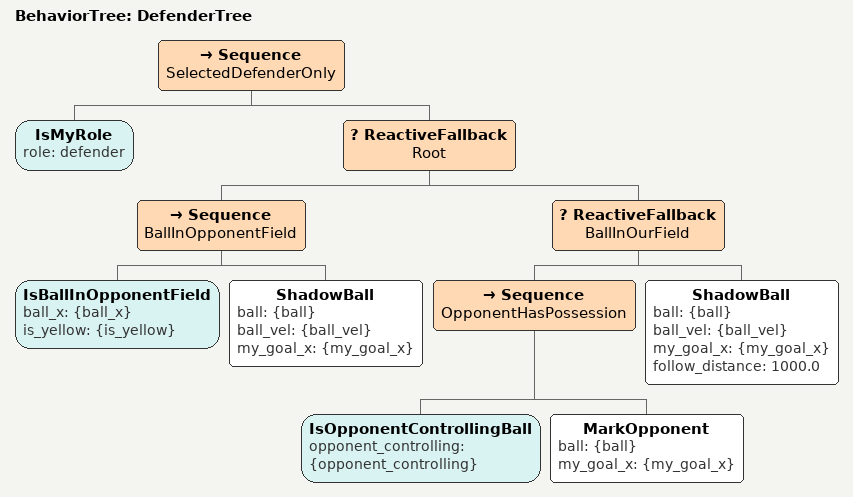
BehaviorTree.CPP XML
<root main_tree_to_execute="DefenderTree" BTCPP_format="4">
  <BehaviorTree ID="DefenderTree">

    <Sequence name="SelectedDefenderOnly">
      <IsMyRole role="defender"/>

      <ReactiveFallback name="Root">

        <!-- Estágio 1: Bola no campo adversário                          -->
        <!-- Zagueiro acompanha bola prevista a distância fixa,           -->
        <!-- nunca cruza o meio-campo e nunca entra na pequena área       -->
        <Sequence name="BallInOpponentField">
          <IsBallInOpponentField ball_x="{ball_x}" is_yellow="{is_yellow}"/>
          <ShadowBall
            ball="{ball}"
            ball_vel="{ball_vel}"
            my_goal_x="{my_goal_x}"/>
        </Sequence>

        <!-- Estágio 2: Bola no nosso campo                               -->
        <ReactiveFallback name="BallInOurField">

          <!-- 2.1: Oponente com posse de bola                            -->
          <!-- Marca o oponente: posiciona entre bola e gol a dist. fixa  -->
          <!-- Nunca avança sobre o oponente, nunca entra na pequena área  -->
          <Sequence name="OpponentHasPossession">
            <IsOpponentControllingBall opponent_controlling="{opponent_controlling}"/>
            <MarkOpponent ball="{ball}" my_goal_x="{my_goal_x}"/>
          </Sequence>

          <!-- 2.2: Oponente sem posse de bola                            -->
          <!-- Em vez de brigar pela bola, o zagueiro faz ShadowBall      -->
          <!-- na nossa zaga para cobrir o goleiro                        -->
          <ShadowBall
            ball="{ball}"
            ball_vel="{ball_vel}"
            my_goal_x="{my_goal_x}"
            follow_distance="1000.0"/>

        </ReactiveFallback>

      </ReactiveFallback>

    </Sequence>

  </BehaviorTree>
</root>
